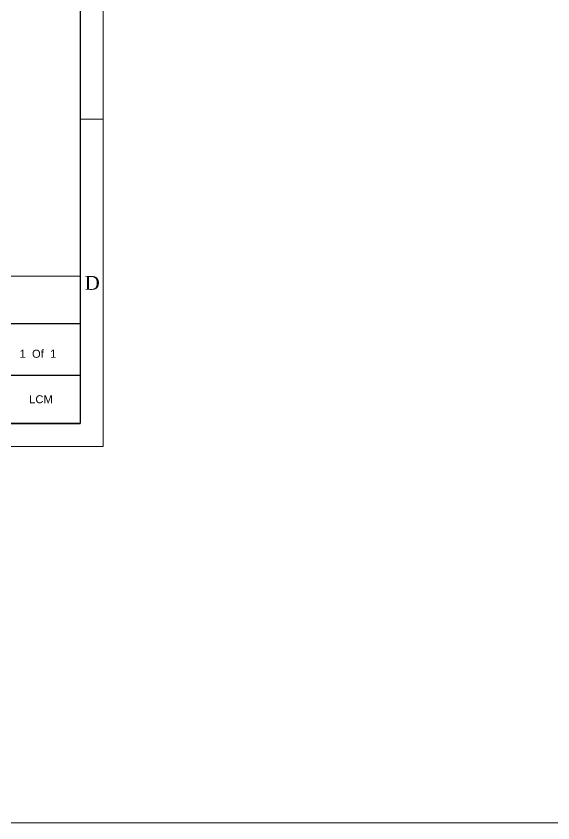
# Model space of a CAD drawing. Header units: millimetres. Extents: x 20850 to 34255, y -4073 to 3090.
# Drawn here: x 23075.4 to 23329, y 2016.4 to 2397.7 of the extents above; entities that cross this region are included whole.
import ezdxf
from ezdxf.enums import TextEntityAlignment as Align

# ---------------------------------------------------------------- set-up
doc = ezdxf.new("R2010")
doc.units = ezdxf.units.MM
doc.header["$LTSCALE"] = 0.2
doc.layers.add('DIM', color=7, linetype='Continuous')
doc.layers.add('图框', color=2, linetype='Continuous')
doc.layers.add('标注', color=6, linetype='Continuous', lineweight=18)
doc.styles.add('STYLE1', font='times.ttf')
doc.styles.add('T', font='arial.ttf')

# ---------------------------------------------------------------- blocks, each defined once
blk = doc.blocks.new('FRAME')
at = {"color": 0, "lineweight": 0}
for p, q in [((1668.96, 392.1), (1668.96, 190.73)), ((1665.43, 241.08), (1668.96, 241.08)), ((1382.51, 194.26), (1665.43, 194.26)), ((1668.96, 190.73), (1378.99, 190.73))]:
    blk.add_line(p, q, dxfattribs=at)
at = {"color": 0, "lineweight": 30}
for p, q in [((1665.43, 388.58), (1665.43, 194.26)), ((1665.43, 388.58), (1665.43, 194.26)), ((1665.43, 194.26), (1382.51, 194.26)), ((1665.43, 194.26), (1382.51, 194.26))]:
    blk.add_line(p, q, dxfattribs=at)
at = {"layer": 'DIM', "color": 0, "lineweight": 9}
blk.add_line((1665.43, 239.68), (1665.43, 219.43), dxfattribs=at)
at = {"layer": '图框', "color": 0}
blk.add_line((1665.43, 250.31), (1665.43, 219.43), dxfattribs=at)
at = {"color": 0, "style": 'STYLE1'}
blk.add_text('D', height=2.13, dxfattribs=at).set_placement((1666.13, 214.84))

msp = doc.modelspace()

# ---------------------------------------------------------------- linework, layer by layer
at = {"color": 7}
for p, q in [((23105.6378, 2303.8783), (23105.6378, 2205.109)), ((22749.7139, 2252.3302), (23105.6378, 2252.3302)), ((23031.9432, 2227.9452), (23105.6378, 2227.9452)), ((22749.7139, 2205.109), (23105.6378, 2205.109))]:
    msp.add_line(p, q, dxfattribs=at)
at = {"color": 1, "lineweight": 15}
msp.add_lwpolyline([(20850.3737, 3090.1895), (24468.3963, 3090.1895), (24468.3963, 2016.3645), (20850.3737, 2016.3645)], close=True, dxfattribs=at)
at = {"layer": '标注', "color": 0}
msp.add_line((22749.7139, 2274.7722), (23105.6378, 2274.7722), dxfattribs=at)

# ---------------------------------------------------------------- block references
at = {"color": 7, "xscale": 3.071582402033528, "yscale": 3.071582402032163, "zscale": 3.071582402031517}
msp.add_blockref('FRAME', (17990.1264, 1608.4301), dxfattribs=at)

# ---------------------------------------------------------------- texts
at = {"color": 7, "style": 'T'}
for s, p in [('1  Of  1', (23085.6991, 2238.1711)), ('LCM', (23087.1638, 2216.6027))]:
    msp.add_text(s, height=3.78583, dxfattribs=at).set_placement(p, align=Align.MIDDLE)

doc.saveas('drawing.dxf')
